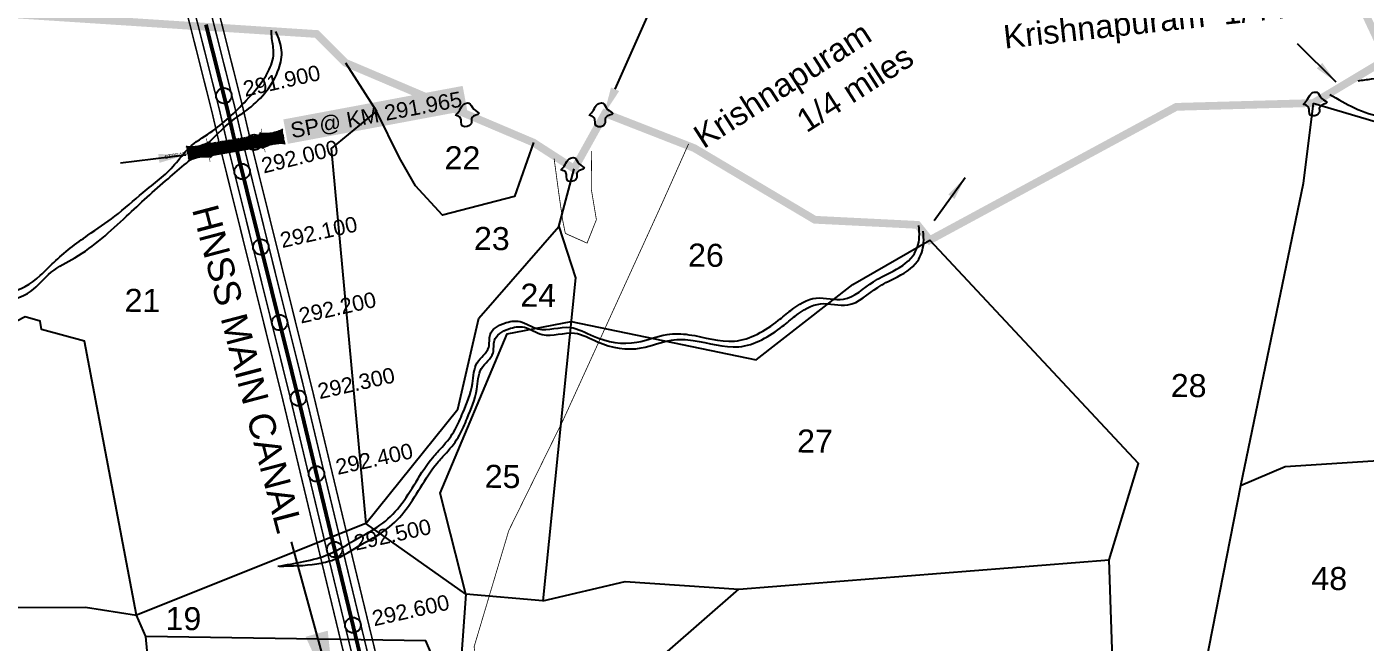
# Model space of a CAD drawing. Header units: feet. Extents: x 771100 to 779038, y 1577893 to 1588127.
# Drawn here: x 774042 to 775767, y 1586163 to 1586956 of the extents above; entities that cross this region are included whole.
import ezdxf
from ezdxf import colors
from ezdxf.entities.mleader import LeaderData, LeaderLine
from ezdxf.enums import TextEntityAlignment as Align
from ezdxf.math import Vec2, Vec3

# ---------------------------------------------------------------- set-up
doc = ezdxf.new("R2010")
doc.units = ezdxf.units.FT
doc.header["$LTSCALE"] = 15
doc.header["$MEASUREMENT"] = 0
doc.header["$PDMODE"] = 32
doc.header["$PDSIZE"] = 20
doc.linetypes.add('HIDDEN2', pattern=[0.1875, 0.125, -0.0625])
for name, color, linetype in [('CANAL1', 7, 'Continuous'), ('CRDS STONES', 7, 'Continuous'), ('CSMark', 72, 'Continuous'), ('PLOT', 7, 'Continuous'), ('PLOT NO', 7, 'Continuous'), ('ROADS', 6, 'Continuous'), ('STRUCTURE', 5, 'Continuous'), ('TANKS-STREAM', 4, 'Continuous'), ('VILLAGE STONES', 240, 'Continuous')]:
    doc.layers.add(name, color=color, linetype=linetype)
doc.layers.add('VILLAGE BOUNDRY', color=5, linetype='HIDDEN2', lineweight=100)
doc.styles.get("Standard").update_dxf_attribs({"font": 'arial.ttf'})
doc.linetypes.add('DOTS', pattern='A,1e-06,-3,["●",Standard,S=3,R=0,X=-1.25,Y=-1.25],-3', length=6.000001)
doc.dimstyles.get("Standard").update_dxf_attribs({"dimtxt": 0.18, "dimasz": 0.18, "dimexe": 0.18, "dimexo": 0.0625, "dimgap": 0.09, "dimtad": 0, "dimtih": 1, "dimtoh": 1, "dimdec": 4, "dimzin": 0, "dimdsep": 46, "dimtxsty": 'Standard', "dimcen": 0.09, "dimadec": 0, "dimazin": 0, "dimtfac": 1, "dimtdec": 4, "dimtofl": 0, "dimtmove": 0, "dimatfit": 3, "dimfxl": 1, "dimtolj": 1, "dimtzin": 0, "dimarcsym": 0})

# ---------------------------------------------------------------- blocks, each defined once
blk = doc.blocks.new('SP')
at = {"layer": 'STRUCTURE'}
h = blk.add_hatch(dxfattribs=at)
h.set_pattern_fill('DASH', color=256, scale=8, style=0)
edge = h.paths.add_edge_path()
edge.add_spline(control_points=[(769825.7, 1706742.1), (769825.3, 1706741.8), (769823.8, 1706740.8), (769820.9, 1706740.3), (769817, 1706739.7), (769811.4, 1706738.9), (769804, 1706739.7), (769798.4, 1706741), (769795.6, 1706741.6)], knot_values=[0, 0, 0, 0, 1.613557, 5.24513, 8.624976, 13.470124, 22.190216, 30.746377, 30.746377, 30.746377, 30.746377], degree=3, periodic=0)
edge.add_line((769795.6, 1706741.6), (769792.6, 1706739.6))
edge.add_line((769792.6, 1706739.6), (769732.6, 1706739.6))
edge.add_line((769732.6, 1706739.6), (769729.6, 1706741.6))
edge.add_spline(control_points=[(769729.6, 1706741.6), (769726.9, 1706740.9), (769721.3, 1706739.5), (769713.9, 1706738.5), (769708.3, 1706739.1), (769704.4, 1706739.6), (769701.5, 1706740), (769700, 1706741), (769699.5, 1706741.3)], knot_values=[0, 0, 0, 0, 8.556161, 17.276253, 22.121402, 25.501247, 29.13282, 30.746377, 30.746377, 30.746377, 30.746377], degree=3, periodic=0)
edge.add_line((769699.5, 1706741.3), (769699.5, 1706722.1))
edge.add_spline(control_points=[(769699.5, 1706722.1), (769700, 1706722.4), (769701.4, 1706723.4), (769704.3, 1706724), (769708.2, 1706724.5), (769713.8, 1706725.3), (769721.2, 1706724.5), (769726.8, 1706723.3), (769729.6, 1706722.6)], knot_values=[0, 0, 0, 0, 1.613557, 5.24513, 8.624976, 13.470124, 22.190216, 30.746377, 30.746377, 30.746377, 30.746377], degree=3, periodic=0)
edge.add_line((769729.6, 1706722.6), (769732.6, 1706724.6))
edge.add_line((769732.6, 1706724.6), (769792.6, 1706724.6))
edge.add_line((769792.6, 1706724.6), (769795.6, 1706722.6))
edge.add_spline(control_points=[(769795.6, 1706722.6), (769798.4, 1706723.3), (769803.9, 1706724.8), (769811.3, 1706725.8), (769817, 1706725.1), (769820.9, 1706724.7), (769823.8, 1706724.2), (769825.2, 1706723.3), (769825.7, 1706723)], knot_values=[0, 0, 0, 0, 8.556161, 17.276253, 22.121402, 25.501247, 29.13282, 30.746377, 30.746377, 30.746377, 30.746377], degree=3, periodic=0)
edge.add_line((769825.7, 1706723), (769825.7, 1706742.1))
h.paths.add_polyline_path([(769764.2, 1706732.1, -1), (769761.1, 1706732.1, -1)], flags=0)
h.paths.add_polyline_path([(769761.1, 1706732.1, 1), (769764.2, 1706732.1, 1)], flags=16)
at = {"layer": 'STRUCTURE', "const_width": 0.628}
for points in [[(769726.6, 1706747.6), (769726.6, 1706743.6), (769732.6, 1706739.6), (769792.6, 1706739.6), (769798.6, 1706743.6), (769798.6, 1706747.6)], [(769726.6, 1706716.6), (769726.6, 1706720.6), (769732.6, 1706724.6), (769792.6, 1706724.6), (769798.6, 1706720.6), (769798.6, 1706716.6)]]:
    blk.add_lwpolyline(points, dxfattribs=at)
at = {"layer": 'STRUCTURE', "color": 3}
blk.add_lwpolyline([(769732.6, 1706724.6), (769792.6, 1706724.6)], dxfattribs=at)
blk.add_lwpolyline([(769732.6, 1706724.6), (769792.6, 1706724.6)], dxfattribs=at)
at = {"layer": 'STRUCTURE', "color": 0}
blk.add_circle((769762.6, 1706732.1), 1.55, dxfattribs=at)
at = {"layer": 'STRUCTURE'}
for points in [[(769699.5, 1706741.3), (769700.9, 1706740.5), (769704.4, 1706739.6), (769707.8, 1706739.2), (769712.6, 1706738.8), (769721.3, 1706739.7), (769729.6, 1706741.6)], [(769825.7, 1706742.1), (769824.3, 1706741.3), (769820.8, 1706740.3), (769817.5, 1706739.8), (769812.7, 1706739.2), (769804, 1706739.9), (769795.6, 1706741.6)], [(769699.5, 1706722.1), (769700.9, 1706723), (769704.4, 1706724), (769707.7, 1706724.5), (769712.5, 1706725), (769721.2, 1706724.4), (769729.6, 1706722.6)], [(769825.7, 1706723), (769824.3, 1706723.8), (769820.8, 1706724.7), (769817.4, 1706725.1), (769812.6, 1706725.5), (769803.9, 1706724.6), (769795.6, 1706722.6)]]:
    blk.add_spline(points, degree=3, dxfattribs=at)
at = {"layer": 'STRUCTURE', "color": 0}
blk.add_text('STREAM', height=5, dxfattribs=at).set_placement((769684.3, 1706732.1), align=Align.MIDDLE_CENTER)
for points in [[(769727.4, 1706732.1), (769700.8, 1706732.1)], [(769824.4, 1706732.1), (769800.5, 1706732.1)]]:
    blk.add_leader(points, dimstyle='Standard', override={"dimasz": 10, "dimgap": 0.09, "dimtad": 0}, dxfattribs=at)

msp = doc.modelspace()

# ---------------------------------------------------------------- linework, layer by layer
msp.add_point((774335, 1586807))
msp.add_point((774335, 1586807))
at = {"layer": 'CANAL1', "color": 1, "const_width": 2}
for points in [[(774247.2, 1587134), (774255.7, 1587104.1), (774292.3, 1586963.8), (774319.7, 1586855.1), (774331.4, 1586804.7), (774368.2, 1586656.4), (774410.3, 1586487), (774433.9, 1586388.3), (774462.4, 1586269.6), (774500.1, 1586113.7), (774532.3, 1585993.3), (774539.5, 1585962.9), (774545.3, 1585931.6), (774548.4, 1585898.4), (774549.6, 1585862.9), (774544.2, 1585782.4), (774537.5, 1585688.9), (774527.5, 1585565.5), (774514.4, 1585451.6), (774493.2, 1585284.9), (774476.3, 1585150.8), (774459.2, 1585018.4), (774430.3, 1584785.7), (774415, 1584665.8)], [(774210, 1587118.6), (774217.1, 1587093.6), (774253.5, 1586953.9), (774280.8, 1586845.6), (774292.5, 1586795.3), (774329.4, 1586646.8), (774371.4, 1586477.5), (774395, 1586379), (774423.5, 1586260.2), (774461.3, 1586103.8), (774493.5, 1585983.5), (774500.3, 1585954.7), (774505.6, 1585926.1), (774508.4, 1585895.8), (774509.6, 1585863.6), (774504.3, 1585785.2), (774497.6, 1585692), (774487.7, 1585569.4), (774474.6, 1585456.4), (774453.5, 1585289.9), (774436.6, 1585155.8), (774419.6, 1585023.4), (774390.6, 1584790.7), (774375.4, 1584671)]]:
    msp.add_lwpolyline(points, dxfattribs=at)
at = {"layer": 'CANAL1', "color": 5, "const_width": 2}
for points in [[(774219.3, 1587122.4), (774226.8, 1587096.2), (774263.2, 1586956.3), (774290.5, 1586848), (774302.2, 1586797.7), (774339.1, 1586649.2), (774381.1, 1586479.9), (774404.7, 1586381.3), (774433.2, 1586262.6), (774471, 1586106.3), (774503.2, 1585986), (774510.1, 1585956.7), (774515.5, 1585927.4), (774518.4, 1585896.5), (774519.6, 1585863.4), (774514.3, 1585784.5), (774507.6, 1585691.2), (774497.6, 1585568.5), (774484.6, 1585455.2), (774463.5, 1585288.6), (774446.5, 1585154.6), (774429.5, 1585022.2), (774400.5, 1584789.4), (774385.3, 1584669.7)], [(774237.9, 1587130.2), (774246.1, 1587101.5), (774282.6, 1586961.3), (774310, 1586852.7), (774321.7, 1586802.3), (774358.5, 1586654), (774400.6, 1586484.6), (774424.1, 1586386), (774452.7, 1586267.3), (774490.4, 1586111.2), (774522.6, 1585990.9), (774529.7, 1585960.8), (774535.3, 1585930.2), (774538.4, 1585897.7), (774539.6, 1585863.1), (774534.2, 1585783.1), (774527.6, 1585689.7), (774517.5, 1585566.5), (774504.4, 1585452.8), (774483.3, 1585286.1), (774466.3, 1585152), (774449.3, 1585019.6), (774420.4, 1584786.9), (774405.1, 1584667.1)]]:
    msp.add_lwpolyline(points, dxfattribs=at)
at = {"layer": 'CANAL1', "color": 1, "linetype": 'HIDDEN2', "ltscale": 5, "const_width": 5}
msp.add_lwpolyline([(774272.9, 1586958.8), (774300.3, 1586850.4), (774312, 1586800), (774319.5, 1586769.5), (774348.8, 1586651.6), (774390.8, 1586482.2), (774414.4, 1586383.7), (774443, 1586264.9), (774480.7, 1586108.7)], dxfattribs=at)
at = {"layer": 'CSMark', "color": 3}
for p in [(774296, 1586867.2), (774319.5, 1586769.5), (774343.7, 1586672.2), (774367.9, 1586574.8), (774392, 1586477.4), (774415.3, 1586379.8), (774438.8, 1586282.3), (774462.3, 1586184.8)]:
    msp.add_point(p, dxfattribs=at)
at = {"layer": 'PLOT'}
for points in [[(774452.7, 1586909.6), (774492.9, 1586847.2), (774434.1, 1586799.3), (774479, 1586316), (774183.5, 1586197.5)], [(774695.1, 1586806.7), (774670.4, 1586737.3), (774577.6, 1586713), (774542.9, 1586751.1), (774522.2, 1586787.3), (774492.9, 1586847.2)], [(775700.1, 1586857.7), (775687, 1586754), (775606.2, 1586364.2), (775547.6, 1586064.5), (775502.9, 1586042), (775444.4, 1586051.2), (775437, 1586269)], [(775700.1, 1586857.7), (775791.4, 1586830.5), (775830.4, 1586834.7), (776008.2, 1586730.6), (776175.1, 1586666), (776233.4, 1586694), (776449.2, 1586640.1), (776418.4, 1586342.1), (776401.6, 1586169.8), (776307.1, 1586184.1), (776098.5, 1586230.8), (775974.2, 1586251.8), (775886.2, 1586261.1)], [(774479, 1586316), (774597.6, 1586463.1), (774624.6, 1586580.5), (774727.8, 1586698.8), (774747.5, 1586772.9)], [(774727.8, 1586698.8), (774749.2, 1586632.3), (774706.9, 1586216), (774608, 1586224.9), (774479, 1586316)], [(773540.7, 1586683.2), (773225.9, 1586417), (773207.2, 1586354.5), (773289.6, 1586338.1), (773448.5, 1586336.2), (773477.7, 1586348.8), (773596.1, 1586320.4), (773741.3, 1586284.5), (773789.7, 1586244.6), (773940.6, 1586207), (774117.5, 1586208), (774183.5, 1586197.5), (774116.3, 1586551), (774061, 1586565.9), (774059.3, 1586576.8), (774039.7, 1586582.3), (773741.4, 1586426.9)], [(774608, 1586224.9), (774574.8, 1586354.9), (774660.9, 1586560.1), (774743.5, 1586576.2), (774982, 1586526.8), (775106.6, 1586624), (775205.7, 1586681)], [(774706.9, 1586216), (774813.3, 1586241), (774959.9, 1586231.1), (775437, 1586269), (775475, 1586393.2), (775205.7, 1586681)], [(775547.6, 1586064.5), (775778.1, 1586121.7), (775886.2, 1586261.1), (775883.9, 1586402.9), (775663.8, 1586388.9), (775606.2, 1586364.2)], [(774608, 1586224.9), (774596.6, 1586070.4), (774556.1, 1586164.6), (774195.5, 1586170.2)], [(775444.4, 1586051.2), (775304, 1586018.1), (775149.2, 1586035.3), (774990.6, 1586048.1), (774903.9, 1585995.3), (774823.7, 1586112.3), (774959.9, 1586231.1)], [(773721.2, 1585991.5), (773711.2, 1585907.1), (773651.4, 1585614.3), (773643, 1585545.2), (773794.9, 1585554.6), (773815.1, 1585611.4), (773910.2, 1585621.5), (774045, 1585521.1), (774122.7, 1585507.8), (774184.3, 1585942.9), (774202.8, 1585941), (774213.6, 1585976.8), (774195.5, 1586170.2), (774183.5, 1586197.5)]]:
    msp.add_lwpolyline(points, dxfattribs=at)
at = {"layer": 'ROADS', "linetype": 'DOTS', "ltscale": 0.5, "const_width": 1}
for points in [[(774984.1, 1585203.8), (774894.5, 1585409.3), (774825, 1585510.3), (774758.9, 1585637.6), (774687.5, 1585838.7), (774636.9, 1586021.7), (774618.5, 1586157), (774663.2, 1586306.8), (774733.6, 1586449.9), (774861.4, 1586729.8), (774894.9, 1586805.1)], [(774770, 1586796), (774769.5, 1586747.1), (774776.1, 1586707.4), (774764.1, 1586677.2), (774736.1, 1586689.7), (774732.8, 1586705.8), (774727.4, 1586743.2), (774721.6, 1586786.2)]]:
    msp.add_lwpolyline(points, dxfattribs=at)
at = {"layer": 'TANKS-STREAM'}
for points in [[(776496.7, 1587161.3), (776510.8, 1587135.5), (776523.2, 1587117.3), (776538.2, 1587107.9), (776552.4, 1587097.6), (776565.7, 1587079), (776571.5, 1587067.6), (776580.9, 1587047.3), (776589.2, 1587035.5), (776621.4, 1587006.8), (776632.2, 1586997), (776641.7, 1586982.2), (776649.2, 1586972.9), (776667.2, 1586964.7), (776686.1, 1586957.8), (776703.2, 1586946.3), (776715.7, 1586936.9), (776733.3, 1586927.1), (776745.8, 1586922.3), (776761.4, 1586919.2), (776783.7, 1586917.7), (776794.2, 1586917.2), (776818.1, 1586911.9), (776833.5, 1586902.1), (776850.1, 1586895.4), (776863.8, 1586880.1), (776881.8, 1586866.9), (776881.7, 1586861), (776853, 1586853.3), (776834.4, 1586845.6), (776826.7, 1586831.3), (776797.5, 1586809.8), (776777.1, 1586797.8), (776769.9, 1586789.1), (776761.6, 1586781.5), (776745.7, 1586776.1), (776721.3, 1586766.6), (776692.5, 1586747.2), (776663.7, 1586730.1), (776644.9, 1586709.3), (776636.6, 1586694.8), (776610, 1586688), (776585.2, 1586686.2), (776562.2, 1586687.3), (776535.2, 1586703.5), (776521.1, 1586710.1), (776495.5, 1586718.1), (776479.3, 1586727.1), (776433.1, 1586727.4), (776377.2, 1586715.6), (776346.1, 1586711.2), (776308.1, 1586712.2), (776272.1, 1586714.1), (776240.5, 1586715.9), (776228.7, 1586716.3), (776191.2, 1586711.4), (776169.1, 1586713.1), (776186.9, 1586714.1), (776144.6, 1586726.4), (776118.6, 1586733.4), (776078.3, 1586739.2), (776047.4, 1586750.1), (776046.1, 1586769), (776052, 1586796.6), (776053.6, 1586810.5), (776060, 1586838.6), (776064.5, 1586860.7), (776054.9, 1586884.4), (776044.5, 1586889.7), (776016.7, 1586892.3), (775996.5, 1586897.7), (775960.2, 1586896.7), (775891.9, 1586894.6), (775860.3, 1586894.9), (775836.2, 1586893.8), (775807.4, 1586891.7), (775774.8, 1586888.3), (775757.3, 1586886.1)], [(775871.6, 1586892.4), (775873.1, 1586908.4), (775842.4, 1586944.6), (775829.8, 1586959.8), (775804.5, 1586988.2), (775786.9, 1587012.9), (775767.3, 1587034.8), (775753.3, 1587047.2), (775745.3, 1587056.2), (775735.1, 1587069), (775720.1, 1587078.6)], [(773088.6, 1586815.7), (773105.6, 1586800), (773116.8, 1586784.8), (773136.5, 1586775.8), (773159.8, 1586771.9), (773180, 1586767), (773185.1, 1586760.2), (773205.3, 1586755.9), (773217.2, 1586754.7), (773235.9, 1586750.9), (773252.9, 1586744), (773274.2, 1586737.5), (773317.2, 1586729.8), (773345.7, 1586726.9), (773380.9, 1586718.8), (773410.7, 1586715.3), (773437.5, 1586703), (773469.2, 1586705.8), (773496.2, 1586694.8), (773528.1, 1586691.6), (773554.7, 1586690.1), (773595.1, 1586687.1), (773644.4, 1586681.7), (773689.6, 1586676.9), (773732.1, 1586677.5), (773761.8, 1586686.6), (773811.4, 1586695.1), (773892.3, 1586702.4), (773921.1, 1586694.2), (773953.4, 1586652.9), (773976.5, 1586632.7), (773991.7, 1586622.6), (774018.2, 1586614.7), (774059.3, 1586635.4), (774076.9, 1586652.4), (774120.8, 1586687.4), (774155.3, 1586711.8), (774192, 1586742.4), (774232.5, 1586778.3), (774251.2, 1586800.1), (774278.5, 1586819.7), (774324.7, 1586860.8), (774353.2, 1586898.3), (774360.1, 1586921.4), (774358, 1586940.8), (774357.4, 1586951.8)], [(773736.2, 1586680.4), (773778.5, 1586681.3), (773865.8, 1586688.9), (773903.7, 1586689), (773914.7, 1586684.1), (773925.1, 1586672.2), (773962.7, 1586625.2), (773978.4, 1586615.3), (774010.1, 1586604.3), (774046.8, 1586614.9), (774073.6, 1586639.8), (774104.1, 1586658.4), (774170.5, 1586711.9), (774224, 1586760.2), (774270.8, 1586801.3), (774307.3, 1586835.3), (774328, 1586850.5), (774366.7, 1586901.8), (774370.4, 1586925.7), (774363.1, 1586949.8)], [(775721.6, 1586868.7), (775753.1, 1586851.6), (775790.1, 1586840.3), (775832.7, 1586844.8), (775867, 1586854.9), (775918.6, 1586868.2), (775968.7, 1586881), (776033.3, 1586864), (776043.1, 1586855), (776035.3, 1586819), (776030.6, 1586788.9), (776026.2, 1586754.8), (776031.2, 1586733.9), (776083, 1586722.5), (776113.5, 1586700.9), (776151.9, 1586685.7), (776175.6, 1586681.5), (776192, 1586686.2), (776212.3, 1586692.9), (776247.5, 1586698), (776323.4, 1586690.2), (776428.9, 1586692.1), (776503.5, 1586683.9), (776531.6, 1586675.7), (776555.2, 1586664.1), (776574, 1586657.4), (776637.1, 1586667.8), (776658.6, 1586673.7), (776667.5, 1586712.3), (776694, 1586728.3), (776782.8, 1586774.8), (776816.6, 1586797.8), (776866, 1586829.9), (776898.1, 1586851), (776935.9, 1586844.7), (776952.1, 1586832.1), (776968, 1586824.2), (776982, 1586824), (776998.8, 1586825.4), (777017.5, 1586820.6), (777043.1, 1586809), (777058.8, 1586782.8), (777062.8, 1586748.9), (777066.2, 1586709.6), (777073.2, 1586598.7), (777099, 1586506.4), (777118, 1586480.7), (777164.7, 1586460.1), (777214.8, 1586434.7), (777253.7, 1586399.4), (777309.5, 1586374.6), (777333, 1586366.3), (777392.1, 1586361.3), (777420.8, 1586364.1), (777552.3, 1586349.6), (777610.1, 1586342.2), (777661.1, 1586331.1), (777695.3, 1586331.3), (777720.8, 1586330.4), (777763.1, 1586325)], [(774365.5, 1586260.7), (774398.8, 1586266.8), (774432, 1586276.6), (774468.2, 1586296.4), (774497.2, 1586313.5), (774522.5, 1586337.9), (774565.3, 1586401.1), (774577.2, 1586414.3), (774594, 1586436.8), (774604, 1586458.5), (774616.5, 1586496.4), (774622.4, 1586523), (774637.3, 1586542.9), (774639.1, 1586559.1), (774657, 1586573.8), (774677.7, 1586576), (774700.6, 1586566.9), (774742.3, 1586568.5), (774772.2, 1586557.3), (774828.3, 1586549.4), (774867.3, 1586559.5), (774895.4, 1586559.2), (774954, 1586550.9), (775010.5, 1586577.4), (775026.8, 1586590.5), (775059.4, 1586606.4), (775094.7, 1586604.9), (775133.4, 1586627.5), (775154.5, 1586639), (775184.3, 1586661.4), (775192.3, 1586684.8), (775191.6, 1586699.7)], [(774367.4, 1586260.9), (774415.8, 1586263.9), (774437.6, 1586269.3), (774473.8, 1586289.1), (774502.7, 1586306.2), (774528.1, 1586330.5), (774570.9, 1586393.8), (774582.8, 1586407), (774599.6, 1586429.5), (774609.5, 1586451.2), (774622.1, 1586489), (774628, 1586515.6), (774642.9, 1586535.6), (774644.7, 1586551.7), (774662.6, 1586566.5), (774683.3, 1586568.7), (774706.2, 1586559.6), (774747.9, 1586561.2), (774777.7, 1586549.9), (774833.9, 1586542.1), (774872.9, 1586552.2), (774901, 1586551.8), (774959.6, 1586543.6), (775016.1, 1586570), (775032.4, 1586583.2), (775065, 1586599), (775100.3, 1586597.5), (775138.9, 1586620.2), (775160.1, 1586631.7), (775189.9, 1586654.1), (775197.8, 1586677.4), (775197.2, 1586692.4)], [(772822.9, 1586492.9), (772844.2, 1586492.2), (772870.2, 1586484), (772900.2, 1586475.1), (772925.9, 1586464.3), (772947, 1586445), (772990.8, 1586409.6), (773050.8, 1586363.8), (773081.6, 1586332.1), (773110.7, 1586320.9), (773122.3, 1586305.5), (773142.3, 1586292.4), (773153.2, 1586272.4), (773155.4, 1586252.5), (773192.8, 1586227.6), (773222.4, 1586205.7), (773250.3, 1586199.4), (773290.2, 1586210.4), (773333.4, 1586226.5), (773374.7, 1586205.6), (773397, 1586197.2), (773407.6, 1586194.8), (773427.9, 1586194.8), (773444, 1586188.4), (773466.6, 1586183.1), (773491.1, 1586170.9), (773517, 1586166), (773539.5, 1586161), (773561.1, 1586155.9), (773582, 1586146.4), (773599.9, 1586139.6), (773616.1, 1586126.3), (773661.1, 1586083.2), (773670.1, 1586065.2), (773683, 1586050.7), (773702.9, 1586015.7), (773711.2, 1585987.7), (773722.3, 1585954.3), (773727.4, 1585938.5), (773732.8, 1585915.2), (773739.5, 1585897.1), (773747.2, 1585886.6), (773763.2, 1585828.2), (773777, 1585789.4), (773787.7, 1585750.2), (773801.7, 1585699.3), (773814, 1585654.2), (773824.6, 1585617.1), (773829.6, 1585606.7), (773872.9, 1585607.2), (773902.6, 1585602.3), (773925.4, 1585593.7), (773953.4, 1585575.2), (773991.4, 1585549.6), (774024.2, 1585524.3), (774038.8, 1585513.8), (774049.9, 1585485.5), (774064.4, 1585467.5), (774088, 1585454.6), (774111.7, 1585445.7), (774195.7, 1585393.7), (774243.3, 1585366.9), (774287.3, 1585343.7), (774312.8, 1585336.8), (774342.3, 1585320.4), (774411.1, 1585320.1), (774483.2, 1585317), (774526, 1585316.8), (774552.5, 1585305.6), (774567.8, 1585267.1), (774583.2, 1585223.3), (774622.8, 1585210.6), (774677.7, 1585209.7), (774691.3, 1585233.7), (774702.5, 1585239.3), (774737.5, 1585228.5), (774761.1, 1585209.5), (774790.9, 1585195.5), (774811, 1585183.4), (774836.7, 1585182.4), (774854.5, 1585164.2), (774857.3, 1585141.8), (774865.7, 1585126.6), (774882.2, 1585086.3), (774904.7, 1585062.5), (774917.1, 1585032.4), (774931.2, 1584992.8), (774942.3, 1584960.9), (774948.8, 1584930.1), (774961, 1584900.6), (774966.1, 1584874.5), (774972.3, 1584854.8), (774985.6, 1584828.6), (775035.6, 1584823), (775066.1, 1584832.4), (775102.7, 1584837.7), (775119.6, 1584845.4), (775217.1, 1584839.6), (775257.5, 1584837.4), (775269.2, 1584829.4), (775250.6, 1584826.8), (775201.3, 1584833), (775134.3, 1584831.6), (775106.8, 1584831.5), (775070.3, 1584823.3), (775032.7, 1584818.3), (775011.5, 1584810.7), (775024.9, 1584787.7), (775039.5, 1584780), (775067.8, 1584756.8), (775074.3, 1584747.6), (775100.5, 1584726.6), (775119, 1584712.2), (775137.3, 1584688.7), (775155.5, 1584673), (775171, 1584653.5), (775192.6, 1584629.7), (775200.2, 1584603.2), (775199.1, 1584573.6), (775197.5, 1584547.6), (775212.1, 1584511), (775219.9, 1584474.5), (775229.4, 1584458.7), (775252.2, 1584404.2), (775264, 1584368.7), (775302.7, 1584346.5), (775319.5, 1584341.6), (775324.6, 1584347), (775323.5, 1584377.3), (775318.4, 1584408.1), (775312.9, 1584427.5), (775305.7, 1584460), (775293.4, 1584478.7), (775261.6, 1584518.7), (775243.5, 1584563.2), (775244, 1584575.2), (775250.7, 1584632.7), (775255, 1584665.5), (775260.8, 1584719), (775255.2, 1584767.6), (775259.2, 1584800.1), (775260, 1584814.4), (775262, 1584828.7)], [(777682.3, 1585823.3), (777666.8, 1585817.7), (777642.2, 1585816.7), (777619.5, 1585813.9), (777607.6, 1585813.5), (777588.5, 1585817.8), (777575.3, 1585826), (777559.2, 1585831.2), (777543.7, 1585833.5), (777518.7, 1585832), (777505.3, 1585828.1), (777476.4, 1585826), (777444.7, 1585830.3), (777409, 1585834.2), (777366.4, 1585837.1), (777319.9, 1585837.3), (777300.6, 1585853.1), (777292, 1585866), (777269.7, 1585879.1), (777241.8, 1585896), (777217.7, 1585916.1), (777207.7, 1585932), (777193.7, 1585948), (777158.4, 1585983.9), (777122.1, 1585997.5), (777104, 1586002.2), (777073.6, 1586013.1), (777053.9, 1586020.6), (777016.2, 1586026), (776996.3, 1586023.8), (776936.3, 1585998.9), (776908.4, 1585995), (776876.6, 1585990.8), (776842.2, 1585988.5), (776825.6, 1585986.5), (776728.2, 1585997.3), (776710.2, 1585995.8), (776695, 1585987), (776677.1, 1585976.5), (776660.4, 1585968.8), (776637.4, 1585965.5), (776621.7, 1585966.3), (776598.2, 1586024.7), (776575.8, 1586041.8), (776528.4, 1586065.4), (776486, 1586080.4), (776463.9, 1586091.9), (776434.6, 1586107.4), (776408.5, 1586113.6), (776390.8, 1586122.4), (776367.1, 1586130.9), (776311.5, 1586144.6), (776264.6, 1586149.9), (776225.7, 1586156.8), (776205.6, 1586162.4), (776182.3, 1586178.9), (776152, 1586205.7), (776114.9, 1586210.5), (776088.9, 1586203.4), (776074, 1586193.7), (776047.6, 1586176.8), (775980.1, 1586193.3), (775957.9, 1586196.5), (775936.5, 1586195), (775924.5, 1586182.6), (775907.6, 1586159.3), (775877.2, 1586109.8), (775864.6, 1586091.9), (775855.5, 1586083.9), (775843.5, 1586074.1), (775784.6, 1586068.5), (775739.4, 1586069.9), (775656.5, 1586049.8), (775626.4, 1586035), (775604.9, 1586022.9), (775590, 1586010.2), (775577.1, 1586004.2), (775551.6, 1586017.2), (775529, 1586032.2), (775505.8, 1586044.8), (775496.4, 1586055.3), (775476.7, 1586059.4), (775445.4, 1586059.7), (775429, 1586043.8), (775414.2, 1586035.9), (775404.2, 1586035), (775390.1, 1586043.7), (775378.2, 1586042.9), (775370, 1586033), (775363.3, 1586024.5), (775349.5, 1586022.3), (775331.9, 1586023), (775318.2, 1586033.1), (775304.9, 1586033.2), (775288.3, 1586031.5), (775264, 1586030.3), (775240.8, 1586032), (775218.6, 1586041.2), (775203.8, 1586042.3), (775194.8, 1586042.9), (775180.2, 1586053.5), (775154.2, 1586062.8), (775147.6, 1586066.2), (775120.4, 1586051.8), (775081, 1586048.8), (775052, 1586049.1), (775040.5, 1586039.8), (775022.9, 1586037.6), (774981.5, 1586032.3), (774964.9, 1586033), (774948.3, 1586032.2), (774922.1, 1586027.7), (774906.4, 1586026), (774885, 1586025.3), (774876, 1586026.8), (774853.6, 1586019), (774829.8, 1586014), (774814, 1586005.1), (774793.5, 1585997.8), (774791, 1585988.3), (774773, 1585987.5), (774764.4, 1585990.5), (774748.8, 1585990.2), (774745.4, 1585987.8), (774730.2, 1585987), (774709.5, 1586004.3)], [(774771.8, 1585695.1), (774773.8, 1585688.4), (774787.8, 1585676.4), (774798, 1585674.1), (774824.5, 1585673.6), (774846.9, 1585675.5), (774903.4, 1585679.3), (774952.4, 1585689.7), (774986.8, 1585693), (775028.6, 1585692.5), (775050.9, 1585695.2), (775133.8, 1585714), (775163.1, 1585734.1), (775192.1, 1585749), (775227.1, 1585767.3), (775253, 1585785.2), (775320.1, 1585816.9), (775355.4, 1585829.5), (775380.7, 1585834.2), (775389.7, 1585839.4), (775412.8, 1585858.4), (775424.2, 1585879.7), (775473.3, 1585961.8), (775505.5, 1585986.4), (775533.5, 1586001.2), (775567.8, 1585996.8), (775597.4, 1585997.7), (775626.1, 1586018.3), (775659.3, 1586030.7), (775690.3, 1586042), (775719.3, 1586045.7), (775752.8, 1586050.7), (775797.1, 1586050.6), (775831.7, 1586055.6), (775865.6, 1586061), (775884.7, 1586095.7), (775940.4, 1586183.5), (775957.4, 1586190.5), (775986.2, 1586184.4), (776008.8, 1586174.8), (776022.7, 1586167.5), (776035.6, 1586163.4), (776047.6, 1586166.9), (776062.8, 1586175), (776099.1, 1586191.5), (776143.4, 1586195), (776157.8, 1586190.5), (776193.5, 1586159.2), (776202, 1586151.6), (776221.4, 1586143.1), (776249.1, 1586140.7), (776349.6, 1586126.2), (776379.3, 1586109.3), (776433.8, 1586085.4), (776469.3, 1586070.2), (776500.8, 1586061.3), (776523.4, 1586053.1), (776558.3, 1586037.1), (776572.9, 1586018.3), (776604, 1585968.7), (776621.9, 1585953.4), (776655.7, 1585951.2), (776686.1, 1585963.2), (776697.5, 1585954), (776705.8, 1585951.2), (776710, 1585937.9), (776712.7, 1585921), (776688.4, 1585897.8), (776663, 1585879.8), (776644.5, 1585870.2), (776607.2, 1585845.8), (776595.1, 1585833.1), (776579.4, 1585810.6), (776555.4, 1585792.2), (776539.5, 1585782.3), (776525, 1585773.1), (776500.8, 1585739.7), (776493.3, 1585703.8), (776488, 1585683.7), (776476.1, 1585649.3), (776469.4, 1585622.8), (776450.5, 1585580.2), (776438.4, 1585553), (776420.5, 1585530.9), (776379.4, 1585525.6), (776353.8, 1585519), (776344.5, 1585514), (776309.4, 1585497.1), (776252.1, 1585490.9), (776221, 1585480.4), (776191.1, 1585471.7), (776146, 1585468.2), (776125.1, 1585466.7), (776071.1, 1585462.5), (775992.6, 1585466.7), (775979.6, 1585455.6), (775950.7, 1585440.9), (775937.7, 1585432.2), (775925.9, 1585419.8), (775903.5, 1585403.2), (775892.8, 1585392.5), (775877.9, 1585355.5), (775868.5, 1585341.5), (775859, 1585327.5), (775843.1, 1585308.3), (775820.5, 1585277.2), (775804.9, 1585251.6), (775781.1, 1585217.5), (775773.7, 1585207.1), (775767.6, 1585197.9), (775758.2, 1585186.3), (775752, 1585174.7), (775746.3, 1585167.1), (775738.7, 1585142.9), (775741.3, 1585122.4), (775744.6, 1585086.1), (775732.1, 1585046.7), (775731.7, 1585008.3), (775731.3, 1584978.1), (775728.8, 1584960.8), (775726.5, 1584935.5), (775724.6, 1584910.9)]]:
    msp.add_spline(points, degree=3, dxfattribs=at)
at = {"layer": 'VILLAGE BOUNDRY', "lineweight": -2, "ltscale": 10, "const_width": 10}
msp.add_lwpolyline([(773790.6, 1586987.3), (774415.6, 1586946.7), (774452.7, 1586909.6), (774695.1, 1586806.7), (774747.5, 1586772.9), (774787.3, 1586844.5), (774902.3, 1586799.6), (775057.6, 1586707.3), (775189.9, 1586700.7), (775205.7, 1586681), (775523.5, 1586852.8), (775700.1, 1586857.7), (775794.6, 1586914.3), (775654.2, 1587213), (775689.1, 1587350.1), (775679.4, 1587466.4), (775706.2, 1587514.9), (775797.1, 1587693.7)], dxfattribs=at)
at = {"layer": 'VILLAGE STONES'}
for points in [[(774594.4, 1586841.7), (774600, 1586848.7), (774605.2, 1586856.3), (774611.9, 1586857.5), (774618.2, 1586849.7), (774624.7, 1586844.2), (774615.6, 1586838.9), (774614.8, 1586830.8), (774603.3, 1586828.3), (774601.1, 1586838.4), (774594.7, 1586842)], [(774766.7, 1586841.7), (774772.4, 1586848.7), (774777.5, 1586856.2), (774784.3, 1586857.5), (774790.6, 1586849.6), (774797.1, 1586844.2), (774788, 1586838.8), (774787.2, 1586830.8), (774775.7, 1586828.2), (774773.5, 1586838.4), (774767, 1586841.9)], [(775687.2, 1586855.7), (775692.8, 1586862.8), (775698, 1586870.3), (775704.7, 1586871.6), (775711, 1586863.7), (775717.5, 1586858.3), (775708.4, 1586852.9), (775707.6, 1586844.9), (775696.1, 1586842.3), (775693.9, 1586852.4), (775687.5, 1586856)], [(774730.1, 1586771.3), (774735.8, 1586778.3), (774740.9, 1586785.8), (774747.7, 1586787.1), (774754, 1586779.2), (774760.5, 1586773.8), (774751.4, 1586768.4), (774750.6, 1586760.4), (774739, 1586757.8), (774736.9, 1586768), (774730.4, 1586771.5)]]:
    msp.add_spline(points, degree=3, dxfattribs=at)

# ---------------------------------------------------------------- block references
at = {"layer": 'STRUCTURE', "color": 0, "rotation": 9.643361892007505}
msp.add_blockref('SP', (301328.7, -224758.4), dxfattribs=at)

# ---------------------------------------------------------------- texts
at = {"layer": 'CSMark', "color": 1}
for s, rotation, p in [('291.900', 12.543, (774321.2, 1586875.5)), ('292.000', 13.9868, (774344.9, 1586776.5)), ('292.100', 12.543, (774368.9, 1586680.5)), ('292.200', 12.543, (774393.1, 1586583.2)), ('292.300', 12.543, (774417.2, 1586485.8)), ('292.400', 12.543, (774440.5, 1586388.2)), ('292.500', 12.543, (774464, 1586290.6)), ('292.600', 12.543, (774487.5, 1586193.1))]:
    msp.add_text(s, height=20, rotation=rotation, dxfattribs=at).set_placement(p, align=Align.MIDDLE_LEFT)
at = {"layer": 'PLOT NO'}
for s, rotation, p in [('Krishnapuram  1/4 miles', 6.2216, (775302.4, 1586927.8)), ('Krishnapuram  ', 32.746, (774914.2, 1586798.1)), ('  1/4 miles ', 32.746, (775027.3, 1586806))]:
    msp.add_text(s, height=30, rotation=rotation, dxfattribs=at).set_placement(p)
for s, p in [('22', (774603.5, 1586787.1)), ('23', (774641.4, 1586683.1)), ('26', (774917.3, 1586661.6)), ('21', (774191.1, 1586603.3)), ('24', (774701.2, 1586610)), ('28', (775539.5, 1586493.6)), ('27', (775057.8, 1586422)), ('25', (774655.2, 1586376.5)), ('48', (775720.7, 1586245)), ('19', (774243.9, 1586193.3))]:
    msp.add_text(s, height=29.66, rotation=359.3999, dxfattribs=at).set_placement(p, align=Align.MIDDLE_CENTER)
at = {"layer": 'STRUCTURE', "color": 5, "insert": (774379.6, 1586831.8), "char_height": 20, "width": 223.147, "attachment_point": 1, "rotation": 10.5826, "bg_fill": 1, "box_fill_scale": 1.3, "bg_fill_color": 7, "bg_fill_true_color": 16777215, "bg_fill_transparency": 4390977}
msp.add_mtext('\\pi0.72756;SP@ KM 291.965', dxfattribs=at)
at = {"layer": 'VILLAGE STONES'}
msp.add_text('HNSS MAIN CANAL', height=33.904, rotation=284.7341, dxfattribs=at).set_placement((774254.7, 1586720.9))

# ---------------------------------------------------------------- leaders
at = {"layer": 'CRDS STONES', "color": 1}
ml = msp.add_multileader_mtext('Standard', dxfattribs=at)
ml.set_content('BY JUNCTION \\P774781\\P1586827', color=1)
ml.set_leader_properties()
ml.build(insert=Vec2(0, 0))
ml.multileader.update_dxf_attribs({"dogleg_length": 0.36, "arrow_head_size": 35})
ctx = ml.context
ctx.base_point, ctx.char_height, ctx.arrow_head_size, ctx.landing_gap_size, ctx.plane_origin = Vec3(774917.6, 1587139), 35, 35, 0.09, Vec3(774391.9, 1586540.6)
notes = []
notes.append((ctx, [(0, (1, 1, 0), (774917.6, 1587139), (1, 0), 1.396927018504357e-11, [(0, [(774786, 1586843.5)], 0, [])])]))
ctx.mtext.insert, ctx.mtext.flow_direction = Vec3(774917.7, 1587156.8), 5
at = {"layer": 'PLOT NO', "color": 5}
for points, override in [([(775729.5, 1586884.7), (775679.7, 1586934)], {"dimasz": 30, "dimgap": 0.09, "dimtad": 0, "dimzin": 2}), ([(774246.9, 1586790.7), (774162.7, 1586780.2)], {"dimasz": 35, "dimgap": 0.09, "dimtad": 0, "dimzin": 2}), ([(775251.2, 1586761.4), (775211.4, 1586706)], {"dimasz": 30, "dimgap": 0.09, "dimtad": 0, "dimzin": 2})]:
    msp.add_leader(points, dimstyle='Standard', override=override, dxfattribs=at)
at = {"layer": 'VILLAGE STONES'}
msp.add_leader([(774439.4, 1586087), (774383.2, 1586292.2)], dimstyle='Standard', override={"dimasz": 90, "dimgap": 0.09, "dimtad": 0, "dimtfill": 2, "dimtfillclr": 5}, dxfattribs=at)
for ctx, leaders in notes:
    for number, flags, end, landing, length, lines in leaders:
        leader = LeaderData()
        leader.index, (leader.has_last_leader_line, leader.has_dogleg_vector, leader.attachment_direction) = number, flags
        leader.last_leader_point, leader.dogleg_vector, leader.dogleg_length = Vec3(end), Vec3(landing), length
        for number, points, colour, breaks in lines:
            line = LeaderLine()
            line.index, line.vertices, line.color, line.breaks = number, Vec3.list(points), colors.encode_raw_color(colour), breaks
            leader.lines.append(line)
        ctx.leaders.append(leader)

doc.saveas('drawing.dxf')
